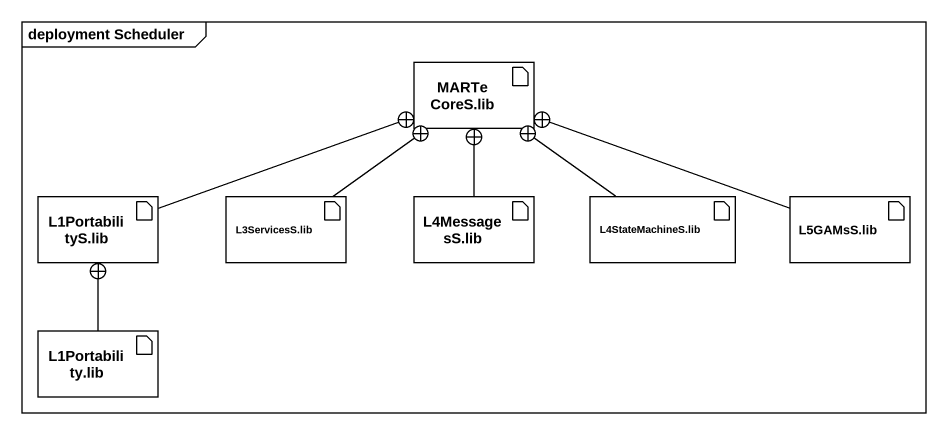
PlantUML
@startuml
mainframe deployment Scheduler
artifact "MARTeCoreS.lib" as MARTeCoreS_lib
artifact "L1PortabilityS.lib" as L1PortabilityS_lib
artifact "L3ServicesS.lib" as L3ServicesS_lib
artifact "L4MessagesS.lib" as L4MessagesS_lib
artifact "L4StateMachineS.lib" as L4StateMachineS_lib
artifact "L5GAMsS.lib" as L5GAMsS_lib
artifact "L1Portability.lib" as L1Portability_lib
L1PortabilityS_lib -right-+ MARTeCoreS_lib
L3ServicesS_lib -up-+ MARTeCoreS_lib
L4MessagesS_lib -up-+ MARTeCoreS_lib
L4StateMachineS_lib -up-+ MARTeCoreS_lib
L5GAMsS_lib -left-+ MARTeCoreS_lib
L1Portability_lib -up-+ L1PortabilityS_lib
@enduml
